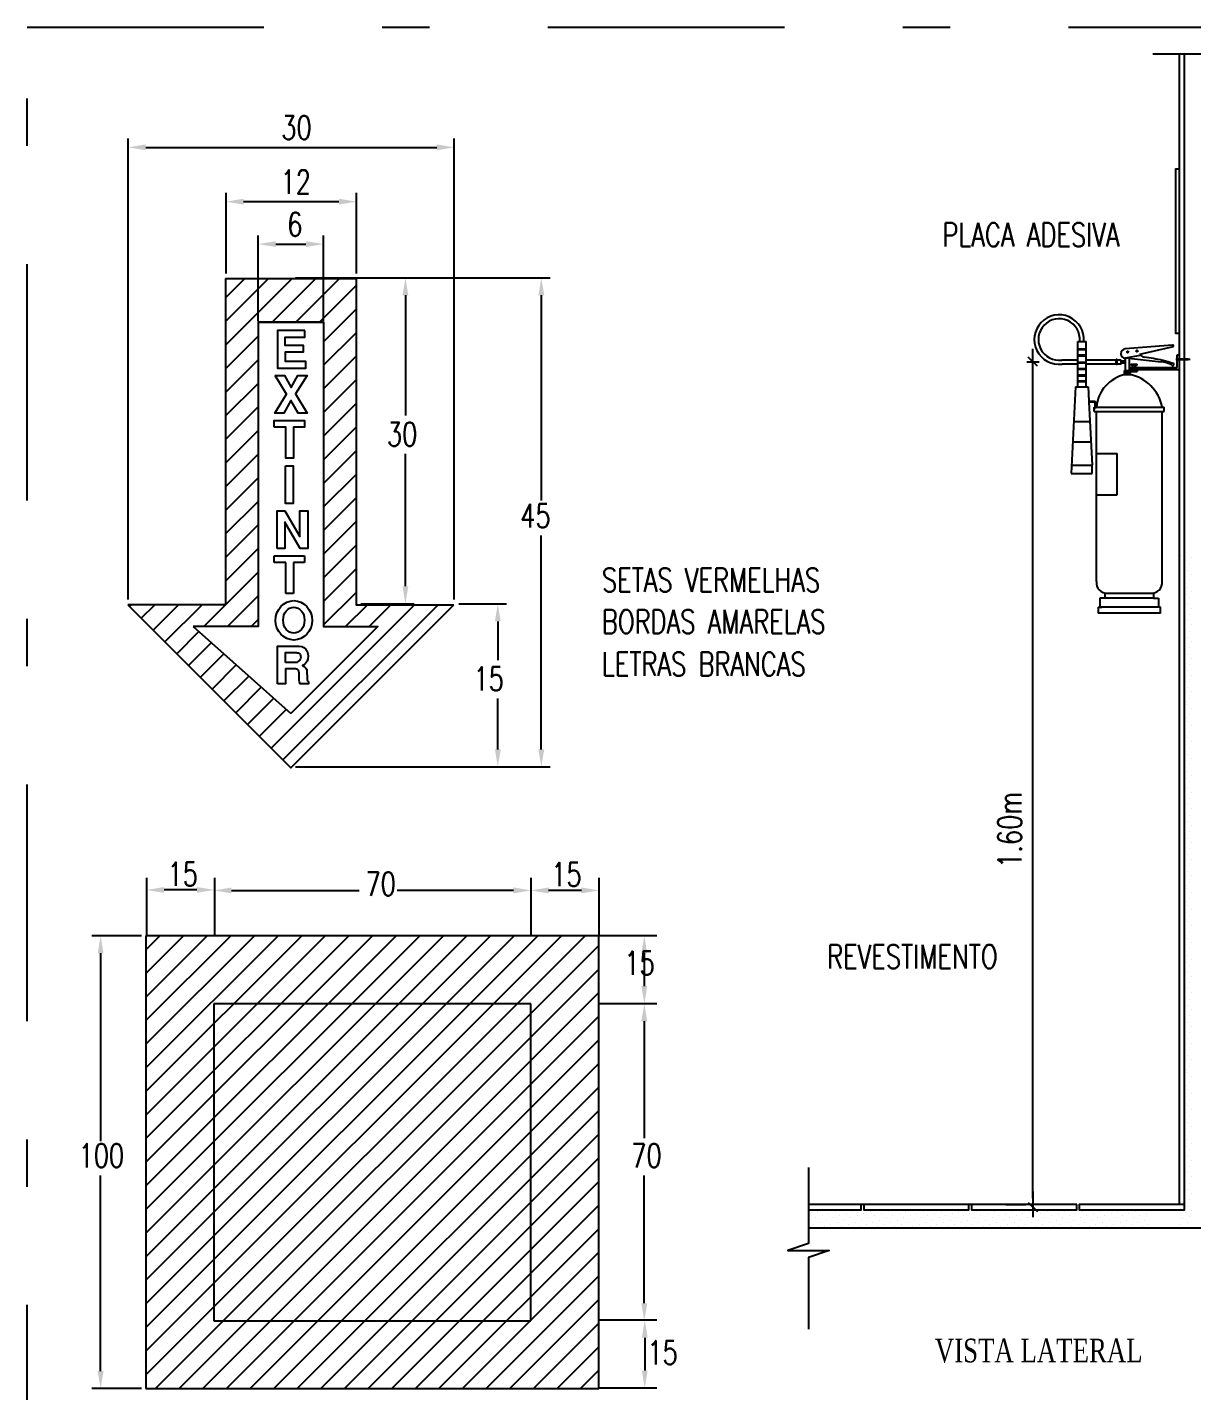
# Model space of a CAD drawing. Header units: millimetres. Extents: x 1822 to 2319, y 1244 to 1347.
# Drawn here: x 2312.157 to 2314.618, y 1335.177 to 1338.059 of the extents above; entities that cross this region are included whole.
import ezdxf
from ezdxf.enums import TextEntityAlignment as Align

# ---------------------------------------------------------------- set-up
doc = ezdxf.new("R2010")
doc.units = ezdxf.units.MM
doc.linetypes.add('DASHDOT', pattern=[1, 0.5, -0.25, 0, -0.25])
for name, color, linetype in [('I-CONEXAO', 1, 'Continuous'), ('I-INCENDIO', 2, 'Continuous'), ('I-NORMO_INST', 4, 'Continuous')]:
    doc.layers.add(name, color=color, linetype=linetype)
doc.styles.add('100', font='ROMANS.SHX', dxfattribs={"width": 0.7, "height": 0.2})
doc.styles.add('60', font='ROMANS.SHX', dxfattribs={"height": 0.09})
doc.styles.add('ROMANS', font='romans.shx', dxfattribs={"width": 0.75, "height": 0.025})
doc.styles.get("Standard").update_dxf_attribs({"font": 'arial.ttf'})
doc.styles.add('STYLE2', font='times.ttf')
doc.linetypes.add('GAS_LINE', pattern='A,12.7,-5.08,["GAS",Standard,S=2.54,R=0,X=-2.54,Y=-1.27],-6.35', length=24.13)

# ---------------------------------------------------------------- blocks, each defined once
blk = doc.blocks.new('*X10')
at = {"color": 0}
for p, q in [((60.8753, 66.8097), (60.8753, 66.8097)), ((60.8554, 66.8057), (60.8554, 66.8057)), ((60.8594, 66.7937), (60.8594, 66.7937)), ((60.8673, 66.8017), (60.8673, 66.8017)), ((60.8554, 66.7739), (60.8554, 66.7739)), ((60.8594, 66.7619), (60.8594, 66.7619)), ((60.8633, 66.7818), (60.8633, 66.7818)), ((60.8673, 66.7699), (60.8673, 66.7699)), ((60.8554, 66.742), (60.8554, 66.742)), ((60.8633, 66.75), (60.8633, 66.75)), ((60.8673, 66.7381), (60.8673, 66.7381)), ((60.8554, 66.7102), (60.8554, 66.7102)), ((60.8594, 66.7301), (60.8594, 66.7301)), ((60.8633, 66.7182), (60.8633, 66.7182)), ((60.8673, 66.7062), (60.8673, 66.7062)), ((60.8594, 66.6983), (60.8594, 66.6983)), ((60.8633, 66.6864), (60.8633, 66.6864)), ((60.8554, 66.6784), (60.8554, 66.6784)), ((60.8594, 66.6665), (60.8594, 66.6665)), ((60.8633, 66.6545), (60.8633, 66.6545)), ((60.8673, 66.6744), (60.8673, 66.6744)), ((60.8554, 66.6466), (60.8554, 66.6466)), ((60.8594, 66.6346), (60.8594, 66.6346)), ((60.8673, 66.6426), (60.8673, 66.6426)), ((60.8554, 66.6148), (60.8554, 66.6148)), ((60.8594, 66.6028), (60.8594, 66.6028)), ((60.8633, 66.6227), (60.8633, 66.6227)), ((60.8673, 66.6108), (60.8673, 66.6108)), ((60.8554, 66.5829), (60.8554, 66.5829)), ((60.8633, 66.5909), (60.8633, 66.5909)), ((60.8673, 66.579), (60.8673, 66.579)), ((60.8554, 66.5511), (60.8554, 66.5511)), ((60.8594, 66.571), (60.8594, 66.571)), ((60.8633, 66.5591), (60.8633, 66.5591)), ((60.8594, 66.5392), (60.8594, 66.5392)), ((60.8633, 66.5273), (60.8633, 66.5273)), ((60.8673, 66.5471), (60.8673, 66.5471)), ((60.8554, 66.5193), (60.8554, 66.5193)), ((60.8594, 66.5074), (60.8594, 66.5074)), ((60.8673, 66.5153), (60.8673, 66.5153)), ((60.8554, 66.4875), (60.8554, 66.4875)), ((60.8594, 66.4756), (60.8594, 66.4756)), ((60.8633, 66.4954), (60.8633, 66.4954)), ((60.8673, 66.4835), (60.8673, 66.4835)), ((60.8554, 66.4557), (60.8554, 66.4557)), ((60.8633, 66.4636), (60.8633, 66.4636)), ((60.8673, 66.4517), (60.8673, 66.4517)), ((60.8554, 66.4238), (60.8554, 66.4238)), ((60.8594, 66.4437), (60.8594, 66.4437)), ((60.8633, 66.4318), (60.8633, 66.4318)), ((60.8594, 66.4119), (60.8594, 66.4119)), ((60.8633, 66.4), (60.8633, 66.4)), ((60.8673, 66.4199), (60.8673, 66.4199)), ((60.8554, 66.392), (60.8554, 66.392)), ((60.8594, 66.3801), (60.8594, 66.3801)), ((60.8633, 66.3682), (60.8633, 66.3682)), ((60.8673, 66.388), (60.8673, 66.388)), ((60.8554, 66.3602), (60.8554, 66.3602)), ((60.8594, 66.3483), (60.8594, 66.3483)), ((60.8673, 66.3562), (60.8673, 66.3562)), ((60.8554, 66.3284), (60.8554, 66.3284)), ((60.8594, 66.3165), (60.8594, 66.3165)), ((60.8633, 66.3363), (60.8633, 66.3363)), ((60.8673, 66.3244), (60.8673, 66.3244)), ((60.8554, 66.2966), (60.8554, 66.2966)), ((60.8633, 66.3045), (60.8633, 66.3045)), ((60.8673, 66.2926), (60.8673, 66.2926)), ((60.8554, 66.2647), (60.8554, 66.2647)), ((60.8594, 66.2846), (60.8594, 66.2846)), ((60.8633, 66.2727), (60.8633, 66.2727)), ((60.8594, 66.2528), (60.8594, 66.2528)), ((60.8633, 66.2409), (60.8633, 66.2409)), ((60.8673, 66.2608), (60.8673, 66.2608)), ((60.8554, 66.2329), (60.8554, 66.2329)), ((60.8594, 66.221), (60.8594, 66.221)), ((60.8673, 66.2289), (60.8673, 66.2289)), ((60.8554, 66.2011), (60.8554, 66.2011)), ((60.8594, 66.1892), (60.8594, 66.1892)), ((60.8633, 66.2091), (60.8633, 66.2091)), ((60.8673, 66.1971), (60.8673, 66.1971)), ((60.8554, 66.1693), (60.8554, 66.1693)), ((60.8633, 66.1772), (60.8633, 66.1772)), ((60.8673, 66.1653), (60.8673, 66.1653)), ((60.8554, 66.1375), (60.8554, 66.1375)), ((60.8594, 66.1574), (60.8594, 66.1574)), ((60.8633, 66.1454), (60.8633, 66.1454)), ((60.8594, 66.1255), (60.8594, 66.1255)), ((60.8633, 66.1136), (60.8633, 66.1136)), ((60.8673, 66.1335), (60.8673, 66.1335)), ((60.8554, 66.1056), (60.8554, 66.1056)), ((60.8594, 66.0937), (60.8594, 66.0937)), ((60.8673, 66.1017), (60.8673, 66.1017)), ((60.8554, 66.0738), (60.8554, 66.0738)), ((60.8594, 66.0619), (60.8594, 66.0619)), ((60.8633, 66.0818), (60.8633, 66.0818)), ((60.8673, 66.0698), (60.8673, 66.0698)), ((60.8554, 66.042), (60.8554, 66.042)), ((60.8633, 66.05), (60.8633, 66.05)), ((60.8673, 66.038), (60.8673, 66.038)), ((60.8554, 66.0102), (60.8554, 66.0102)), ((60.8594, 66.0301), (60.8594, 66.0301)), ((60.8633, 66.0181), (60.8633, 66.0181)), ((60.8673, 66.0062), (60.8673, 66.0062)), ((60.8594, 65.9983), (60.8594, 65.9983)), ((60.8633, 65.9863), (60.8633, 65.9863)), ((60.8554, 65.9784), (60.8554, 65.9784)), ((60.8594, 65.9664), (60.8594, 65.9664)), ((60.8633, 65.9545), (60.8633, 65.9545)), ((60.8673, 65.9744), (60.8673, 65.9744)), ((60.8554, 65.9465), (60.8554, 65.9465)), ((60.8594, 65.9346), (60.8594, 65.9346)), ((60.8673, 65.9426), (60.8673, 65.9426)), ((60.8554, 65.9147), (60.8554, 65.9147)), ((60.8594, 65.9028), (60.8594, 65.9028)), ((60.8633, 65.9227), (60.8633, 65.9227)), ((60.8673, 65.9107), (60.8673, 65.9107)), ((60.8554, 65.8829), (60.8554, 65.8829)), ((60.8633, 65.8909), (60.8633, 65.8909)), ((60.8673, 65.8789), (60.8673, 65.8789)), ((60.8554, 65.8511), (60.8554, 65.8511)), ((60.8594, 65.871), (60.8594, 65.871)), ((60.8633, 65.859), (60.8633, 65.859)), ((60.8594, 65.8392), (60.8594, 65.8392)), ((60.8633, 65.8272), (60.8633, 65.8272)), ((60.8673, 65.8471), (60.8673, 65.8471)), ((60.8554, 65.8193), (60.8554, 65.8193)), ((60.8594, 65.8073), (60.8594, 65.8073)), ((60.8673, 65.8153), (60.8673, 65.8153)), ((60.8554, 65.7874), (60.8554, 65.7874)), ((60.8594, 65.7755), (60.8594, 65.7755)), ((60.8633, 65.7954), (60.8633, 65.7954)), ((60.8673, 65.7835), (60.8673, 65.7835)), ((60.8554, 65.7556), (60.8554, 65.7556)), ((60.8633, 65.7636), (60.8633, 65.7636)), ((60.8673, 65.7516), (60.8673, 65.7516)), ((60.8554, 65.7238), (60.8554, 65.7238)), ((60.8594, 65.7437), (60.8594, 65.7437)), ((60.8633, 65.7318), (60.8633, 65.7318)), ((60.8673, 65.7198), (60.8673, 65.7198)), ((60.8594, 65.7119), (60.8594, 65.7119)), ((60.8633, 65.6999), (60.8633, 65.6999)), ((60.8554, 65.692), (60.8554, 65.692)), ((60.8594, 65.6801), (60.8594, 65.6801)), ((60.8633, 65.6681), (60.8633, 65.6681)), ((60.8673, 65.688), (60.8673, 65.688)), ((60.8554, 65.6602), (60.8554, 65.6602)), ((60.8594, 65.6482), (60.8594, 65.6482)), ((60.8673, 65.6562), (60.8673, 65.6562)), ((60.8554, 65.6283), (60.8554, 65.6283)), ((60.8594, 65.6164), (60.8594, 65.6164)), ((60.8633, 65.6363), (60.8633, 65.6363)), ((60.8673, 65.6244), (60.8673, 65.6244)), ((60.8554, 65.5965), (60.8554, 65.5965)), ((60.8633, 65.6045), (60.8633, 65.6045)), ((60.8673, 65.5926), (60.8673, 65.5926)), ((60.8554, 65.5647), (60.8554, 65.5647)), ((60.8594, 65.5846), (60.8594, 65.5846)), ((60.8633, 65.5727), (60.8633, 65.5727)), ((60.8713, 65.5806), (60.8713, 65.5806)), ((60.8753, 65.5687), (60.8753, 65.5687)), ((60.8594, 65.5528), (60.8594, 65.5528)), ((60.8633, 65.5408), (60.8633, 65.5408)), ((60.8673, 65.5607), (60.8673, 65.5607)), ((60.8713, 65.5488), (60.8713, 65.5488)), ((60.8554, 65.5329), (60.8554, 65.5329)), ((60.8753, 65.5369), (60.8753, 65.5369))]:
    blk.add_line(p, q, dxfattribs=at)
blk = doc.blocks.new('*X9')
at = {"color": 0}
for p, q in [((60.9405, 65.5587), (60.9405, 65.5587)), ((60.9446, 65.5461), (60.9446, 65.5461)), ((60.953, 65.5545), (60.953, 65.5545)), ((60.9572, 65.5419), (60.9572, 65.5419)), ((60.9614, 65.5629), (60.9614, 65.5629)), ((60.9656, 65.5503), (60.9656, 65.5503)), ((60.974, 65.5587), (60.974, 65.5587)), ((60.9782, 65.5461), (60.9782, 65.5461)), ((60.9866, 65.5545), (60.9866, 65.5545)), ((60.9908, 65.5419), (60.9908, 65.5419)), ((60.995, 65.5629), (60.995, 65.5629)), ((60.9992, 65.5503), (60.9992, 65.5503)), ((61.0076, 65.5587), (61.0076, 65.5587)), ((61.0118, 65.5461), (61.0118, 65.5461)), ((61.0202, 65.5545), (61.0202, 65.5545)), ((61.0244, 65.5419), (61.0244, 65.5419)), ((61.0286, 65.5629), (61.0286, 65.5629)), ((61.0328, 65.5503), (61.0328, 65.5503)), ((61.0412, 65.5587), (61.0412, 65.5587)), ((61.0454, 65.5461), (61.0454, 65.5461)), ((61.0538, 65.5545), (61.0538, 65.5545)), ((61.058, 65.5419), (61.058, 65.5419)), ((61.0622, 65.5629), (61.0622, 65.5629)), ((61.0664, 65.5503), (61.0664, 65.5503)), ((61.0748, 65.5587), (61.0748, 65.5587)), ((61.079, 65.5461), (61.079, 65.5461)), ((61.0874, 65.5545), (61.0874, 65.5545)), ((61.0916, 65.5419), (61.0916, 65.5419)), ((61.0958, 65.5629), (61.0958, 65.5629)), ((61.1, 65.5503), (61.1, 65.5503)), ((61.1084, 65.5587), (61.1084, 65.5587)), ((61.1126, 65.5461), (61.1126, 65.5461)), ((61.121, 65.5545), (61.121, 65.5545)), ((61.1252, 65.5419), (61.1252, 65.5419)), ((61.1294, 65.5629), (61.1294, 65.5629)), ((61.1336, 65.5503), (61.1336, 65.5503)), ((61.142, 65.5587), (61.142, 65.5587)), ((61.1462, 65.5461), (61.1462, 65.5461)), ((61.1546, 65.5545), (61.1546, 65.5545)), ((61.1588, 65.5419), (61.1588, 65.5419)), ((61.163, 65.5629), (61.163, 65.5629)), ((61.1672, 65.5503), (61.1672, 65.5503)), ((61.1756, 65.5587), (61.1756, 65.5587)), ((61.1798, 65.5461), (61.1798, 65.5461)), ((61.1882, 65.5545), (61.1882, 65.5545)), ((61.1924, 65.5419), (61.1924, 65.5419)), ((61.1966, 65.5629), (61.1966, 65.5629)), ((61.2008, 65.5503), (61.2008, 65.5503)), ((61.2092, 65.5587), (61.2092, 65.5587)), ((61.2134, 65.5461), (61.2134, 65.5461)), ((61.2217, 65.5545), (61.2217, 65.5545)), ((61.2259, 65.5419), (61.2259, 65.5419)), ((61.2301, 65.5629), (61.2301, 65.5629)), ((61.2343, 65.5503), (61.2343, 65.5503)), ((61.2427, 65.5587), (61.2427, 65.5587)), ((61.2469, 65.5461), (61.2469, 65.5461)), ((61.2553, 65.5545), (61.2553, 65.5545)), ((61.2595, 65.5419), (61.2595, 65.5419)), ((61.2637, 65.5629), (61.2637, 65.5629)), ((61.2679, 65.5503), (61.2679, 65.5503)), ((61.2763, 65.5587), (61.2763, 65.5587)), ((61.2805, 65.5461), (61.2805, 65.5461)), ((61.2889, 65.5545), (61.2889, 65.5545)), ((61.2931, 65.5419), (61.2931, 65.5419)), ((61.2973, 65.5629), (61.2973, 65.5629)), ((61.3015, 65.5503), (61.3015, 65.5503)), ((61.3099, 65.5587), (61.3099, 65.5587)), ((61.3141, 65.5461), (61.3141, 65.5461)), ((61.3225, 65.5545), (61.3225, 65.5545)), ((61.3267, 65.5419), (61.3267, 65.5419)), ((61.3309, 65.5629), (61.3309, 65.5629)), ((61.3351, 65.5503), (61.3351, 65.5503)), ((61.3435, 65.5587), (61.3435, 65.5587)), ((61.3477, 65.5461), (61.3477, 65.5461)), ((61.3561, 65.5545), (61.3561, 65.5545)), ((61.3603, 65.5419), (61.3603, 65.5419)), ((61.3645, 65.5629), (61.3645, 65.5629)), ((61.3687, 65.5503), (61.3687, 65.5503)), ((61.3771, 65.5587), (61.3771, 65.5587)), ((61.3813, 65.5461), (61.3813, 65.5461)), ((61.3897, 65.5545), (61.3897, 65.5545)), ((61.3939, 65.5419), (61.3939, 65.5419)), ((61.3981, 65.5629), (61.3981, 65.5629)), ((61.4023, 65.5503), (61.4023, 65.5503)), ((61.4107, 65.5587), (61.4107, 65.5587)), ((61.4149, 65.5461), (61.4149, 65.5461)), ((61.4233, 65.5545), (61.4233, 65.5545)), ((61.4275, 65.5419), (61.4275, 65.5419)), ((61.4317, 65.5629), (61.4317, 65.5629)), ((61.4359, 65.5503), (61.4359, 65.5503)), ((61.4443, 65.5587), (61.4443, 65.5587)), ((61.4485, 65.5461), (61.4485, 65.5461)), ((61.4569, 65.5545), (61.4569, 65.5545)), ((61.4611, 65.5419), (61.4611, 65.5419)), ((61.4653, 65.5629), (61.4653, 65.5629)), ((61.4695, 65.5503), (61.4695, 65.5503)), ((61.4779, 65.5587), (61.4779, 65.5587)), ((61.4821, 65.5461), (61.4821, 65.5461)), ((61.4904, 65.5545), (61.4904, 65.5545)), ((61.4946, 65.5419), (61.4946, 65.5419)), ((61.4988, 65.5629), (61.4988, 65.5629)), ((61.503, 65.5503), (61.503, 65.5503)), ((61.5114, 65.5587), (61.5114, 65.5587)), ((61.5156, 65.5461), (61.5156, 65.5461)), ((61.524, 65.5545), (61.524, 65.5545)), ((61.5282, 65.5419), (61.5282, 65.5419)), ((61.5324, 65.5629), (61.5324, 65.5629)), ((61.5366, 65.5503), (61.5366, 65.5503)), ((61.545, 65.5587), (61.545, 65.5587)), ((61.5492, 65.5461), (61.5492, 65.5461)), ((61.5576, 65.5545), (61.5576, 65.5545)), ((61.5618, 65.5419), (61.5618, 65.5419)), ((61.566, 65.5629), (61.566, 65.5629)), ((61.5702, 65.5503), (61.5702, 65.5503)), ((61.5786, 65.5587), (61.5786, 65.5587)), ((61.5828, 65.5461), (61.5828, 65.5461)), ((60.9363, 65.5378), (60.9363, 65.5378)), ((60.9488, 65.5336), (60.9488, 65.5336)), ((60.9698, 65.5378), (60.9698, 65.5378)), ((60.9824, 65.5336), (60.9824, 65.5336)), ((61.0034, 65.5378), (61.0034, 65.5378)), ((61.016, 65.5336), (61.016, 65.5336)), ((61.037, 65.5378), (61.037, 65.5378)), ((61.0496, 65.5336), (61.0496, 65.5336)), ((61.0706, 65.5378), (61.0706, 65.5378)), ((61.0832, 65.5336), (61.0832, 65.5336)), ((61.1042, 65.5378), (61.1042, 65.5378)), ((61.1168, 65.5336), (61.1168, 65.5336)), ((61.1378, 65.5378), (61.1378, 65.5378)), ((61.1504, 65.5336), (61.1504, 65.5336)), ((61.1714, 65.5378), (61.1714, 65.5378)), ((61.184, 65.5336), (61.184, 65.5336)), ((61.205, 65.5378), (61.205, 65.5378)), ((61.2175, 65.5336), (61.2175, 65.5336)), ((61.2385, 65.5378), (61.2385, 65.5378)), ((61.2511, 65.5336), (61.2511, 65.5336)), ((61.2721, 65.5378), (61.2721, 65.5378)), ((61.2847, 65.5336), (61.2847, 65.5336)), ((61.3057, 65.5378), (61.3057, 65.5378)), ((61.3183, 65.5336), (61.3183, 65.5336)), ((61.3393, 65.5378), (61.3393, 65.5378)), ((61.3519, 65.5336), (61.3519, 65.5336)), ((61.3729, 65.5378), (61.3729, 65.5378)), ((61.3855, 65.5336), (61.3855, 65.5336)), ((61.4065, 65.5378), (61.4065, 65.5378)), ((61.4191, 65.5336), (61.4191, 65.5336)), ((61.4401, 65.5378), (61.4401, 65.5378)), ((61.4527, 65.5336), (61.4527, 65.5336)), ((61.4737, 65.5378), (61.4737, 65.5378)), ((61.4862, 65.5336), (61.4862, 65.5336)), ((61.5072, 65.5378), (61.5072, 65.5378)), ((61.5198, 65.5336), (61.5198, 65.5336)), ((61.5408, 65.5378), (61.5408, 65.5378)), ((61.5534, 65.5336), (61.5534, 65.5336)), ((61.5744, 65.5378), (61.5744, 65.5378))]:
    blk.add_line(p, q, dxfattribs=at)
blk = doc.blocks.new('EXTINTOR')
at = {"color": 1}
for p, q in [((76.134, -25.089), (76.291, -25.089)), ((76.134, -25.955), (76.134, -25.089)), ((76.291, -25.955), (76.291, -25.089)), ((77.934, -25.161), (77.038, -25.232)), ((77.039, -25.404), (77.721, -25.475)), ((77.039, -25.64), (77.039, -25.404)), ((77.118, -25.64), (77.118, -25.412)), ((77.313, -25.334), (77.953, -25.185)), ((78.024, -25.346), (78.063, -25.346)), ((78.024, -25.583), (78.024, -25.346)), ((76.134, -25.443), (75.832, -25.443)), ((76.134, -25.522), (75.837, -25.522)), ((76.866, -25.443), (76.291, -25.443)), ((76.866, -25.522), (76.291, -25.522)), ((77.12, -25.583), (78.024, -25.583)), ((77.12, -25.622), (78.063, -25.622)), ((76.094, -25.955), (76.007, -27.602)), ((76.094, -25.955), (76.331, -25.955)), ((76.331, -25.955), (76.345, -26.228)), ((76.346, -26.236), (76.409, -27.444)), ((76.409, -27.602), (76.409, -27.444)), ((76.007, -27.602), (76.409, -27.602))]:
    blk.add_line(p, q, dxfattribs=at)
at = {"color": 8}
for p, q in [((76.134, -25.229), (76.291, -25.229)), ((76.134, -25.236), (76.291, -25.236)), ((76.134, -25.244), (76.291, -25.244)), ((76.134, -25.347), (76.291, -25.347)), ((76.134, -25.355), (76.291, -25.355)), ((76.134, -25.363), (76.291, -25.363)), ((77.039, -25.404), (77.33, -25.352)), ((78.016, -25.445), (78.016, -25.412)), ((78.016, -25.412), (78.024, -25.412)), ((76.134, -25.481), (76.291, -25.481)), ((76.134, -25.489), (76.291, -25.489)), ((76.134, -25.497), (76.291, -25.497)), ((76.134, -25.604), (76.291, -25.604)), ((76.134, -25.612), (76.291, -25.612)), ((76.134, -25.62), (76.291, -25.62)), ((76.866, -25.53), (76.866, -25.436)), ((76.882, -25.436), (76.866, -25.436)), ((76.882, -25.456), (76.866, -25.456)), ((76.882, -25.477), (76.866, -25.477)), ((76.882, -25.501), (76.866, -25.501)), ((76.882, -25.517), (76.866, -25.517)), ((76.882, -25.53), (76.866, -25.53)), ((76.882, -25.53), (76.882, -25.436)), ((76.961, -25.443), (76.882, -25.443)), ((76.961, -25.522), (76.882, -25.522)), ((76.961, -25.522), (76.961, -25.443)), ((77.039, -25.463), (76.961, -25.463)), ((77.039, -25.502), (76.961, -25.502)), ((77.024, -25.719), (77.024, -25.64)), ((77.024, -25.64), (77.134, -25.64)), ((77.134, -25.719), (77.134, -25.64)), ((77.143, -25.524), (77.261, -25.524)), ((77.143, -25.543), (77.143, -25.524)), ((77.143, -25.543), (77.261, -25.543)), ((77.143, -25.622), (77.143, -25.661)), ((77.143, -25.661), (77.261, -25.661)), ((77.181, -25.583), (77.181, -25.543)), ((77.181, -25.622), (77.181, -25.661)), ((77.223, -25.583), (77.223, -25.543)), ((77.223, -25.622), (77.223, -25.661)), ((77.261, -25.543), (77.261, -25.524)), ((77.261, -25.622), (77.261, -25.661)), ((78.016, -25.445), (78.024, -25.445)), ((78.024, -25.42), (78.233, -25.42)), ((78.024, -25.436), (78.233, -25.436)), ((78.137, -25.42), (78.152, -25.436)), ((78.142, -25.42), (78.158, -25.436)), ((78.148, -25.42), (78.164, -25.436)), ((78.153, -25.42), (78.169, -25.436)), ((78.159, -25.42), (78.175, -25.436)), ((78.165, -25.42), (78.18, -25.436)), ((78.17, -25.42), (78.186, -25.436)), ((78.176, -25.42), (78.191, -25.436)), ((78.181, -25.42), (78.197, -25.436)), ((78.187, -25.42), (78.203, -25.436)), ((78.192, -25.42), (78.208, -25.436)), ((78.198, -25.42), (78.214, -25.436)), ((78.204, -25.42), (78.219, -25.436)), ((78.209, -25.42), (78.225, -25.436)), ((78.215, -25.42), (78.23, -25.436)), ((78.22, -25.42), (78.235, -25.435)), ((78.226, -25.42), (78.24, -25.434)), ((78.231, -25.42), (78.245, -25.433)), ((78.233, -25.42), (78.269, -25.428)), ((78.233, -25.436), (78.269, -25.428)), ((78.238, -25.421), (78.249, -25.432)), ((78.245, -25.423), (78.254, -25.431)), ((78.252, -25.425), (78.258, -25.43)), ((78.26, -25.426), (78.263, -25.429)), ((78.267, -25.428), (78.267, -25.428)), ((76.134, -25.728), (76.291, -25.728)), ((76.134, -25.736), (76.291, -25.736)), ((76.134, -25.744), (76.291, -25.744)), ((76.134, -25.836), (76.291, -25.836)), ((76.134, -25.844), (76.291, -25.844)), ((76.134, -25.852), (76.291, -25.852)), ((77.024, -25.679), (77.134, -25.679)), ((77.024, -25.719), (77.134, -25.719)), ((76.345, -26.228), (76.465, -26.228)), ((76.345, -26.228), (76.346, -26.236)), ((76.346, -26.236), (76.457, -26.236)), ((76.449, -26.342), (76.457, -26.342)), ((76.449, -26.42), (76.449, -26.342)), ((76.449, -26.42), (77.778, -26.42)), ((76.457, -26.236), (76.457, -26.363)), ((76.457, -26.363), (76.465, -26.363)), ((76.465, -26.228), (76.465, -26.363)), ((76.465, -26.342), (77.778, -26.342)), ((77.778, -26.42), (77.778, -26.342)), ((76.06, -26.611), (76.365, -26.611)), ((76.039, -27), (76.386, -27)), ((76.488, -27.222), (76.882, -27.222)), ((76.882, -28.009), (76.882, -27.222)), ((76.016, -27.444), (76.409, -27.444)), ((76.488, -28.009), (76.882, -28.009))]:
    blk.add_line(p, q, dxfattribs=at)
for centre in [(77.083, -25.291), (77.26, -25.27)]:
    blk.add_circle(centre, 0.0158, dxfattribs=at)
at = {"color": 1}
for centre, radius, start, end in [((75.779, -25.053), 0.472, 355.6674, 276.9532), ((75.779, -25.053), 0.394, 354.7987, 277.6178), ((77.045, -25.322), 0.0908, 94.4001, 266.9484), ((77.428, -25.246), 0.144, 217.3019, 258.3161), ((76.831, -29.57), 4.221, 77.3633, 82.2786), ((77.643, -26.084), 0.614, 63.0245, 82.7001), ((76.991, -28.42), 3.065, 71.7393, 75.5641), ((77.94, -25.527), 0.0211, 207.4016, 58.3259), ((77.185, -26.403), 0.7, 102.0233, 174.9502), ((76.977, -26.479), 0.773, 10.2418, 79.5014)]:
    blk.add_arc(centre, radius, start, end, dxfattribs=at)
at = {"layer": 'I-CONEXAO'}
for p, q in [((76.488, -29.658), (76.488, -26.42)), ((77.738, -29.658), (77.738, -26.42)), ((76.708, -29.878), (77.518, -29.878))]:
    blk.add_line(p, q, dxfattribs=at)
for centre, start, end in [((76.685, -29.681), 173.3602, 276.6398), ((77.541, -29.681), 263.3602, 6.6398)]:
    blk.add_arc(centre, 0.198, start, end, dxfattribs=at)

msp = doc.modelspace()

# ---------------------------------------------------------------- hatches: boundary and pattern name
at = {"linetype": 'GAS_LINE'}
h = msp.add_hatch(dxfattribs=at)
h.set_pattern_fill('ANSI31', color=8, scale=0.011111, style=0)
h.set_pattern_definition([(45, (2305.093186, 1340.879627), (-0.02494516, 0.02494516), [])])
h.paths.add_polyline_path([(2312.7831, 1336.7923), (2312.8979, 1336.7923), (2312.7141, 1336.6085), (2312.5074, 1336.7923), (2312.6452, 1336.7923), (2312.6452, 1337.4355), (2312.6452, 1337.5274), (2312.5763, 1337.5274), (2312.5763, 1336.8382), (2312.3695, 1336.8382), (2312.7141, 1336.4937), (2313.0587, 1336.8382), (2312.852, 1336.8382), (2312.852, 1337.5274), (2312.7831, 1337.5274), (2312.7831, 1337.4365)])
h.paths.add_polyline_path([(2312.7831, 1337.4355), (2312.7831, 1337.5274), (2312.6452, 1337.5274), (2312.6452, 1337.4355)], flags=17)
h = msp.add_hatch(dxfattribs=at)
h.set_pattern_fill('ANSI31', color=8, scale=0.011111, style=0)
h.set_pattern_definition([(45, (2306.220532, 1340.049228), (-0.02494516, 0.02494516), [])])
h.paths.add_polyline_path([(2313.3651, 1335.1814), (2313.3651, 1336.1386), (2312.4079, 1336.1386), (2312.4079, 1335.1814)])

# ---------------------------------------------------------------- linework, layer by layer
at = {"color": 8}
for p, q in [((2314.5911, 1338.0026), (2314.5911, 1335.5707)), ((2314.6022, 1335.5707), (2314.6022, 1338.0026)), ((2312.3704, 1336.8494), (2312.3704, 1337.8235)), ((2313.0595, 1336.8494), (2313.0595, 1337.8235)), ((2312.4074, 1337.8049), (2313.0225, 1337.8049)), ((2312.5771, 1337.5385), (2312.5771, 1337.7086)), ((2312.8528, 1337.5385), (2312.8528, 1337.7086)), ((2312.6141, 1337.6901), (2312.8157, 1337.6901)), ((2312.6452, 1337.4365), (2312.6452, 1337.6189)), ((2312.6823, 1337.6004), (2312.746, 1337.6004)), ((2312.7831, 1337.4365), (2312.7831, 1337.6189)), ((2312.7242, 1337.5293), (2313.2618, 1337.5293)), ((2312.862, 1337.5293), (2312.9747, 1337.5293)), ((2312.9562, 1337.4922), (2312.9562, 1337.2384)), ((2313.2433, 1337.4922), (2313.2433, 1337.0588)), ((2312.7831, 1337.4355), (2312.6452, 1337.4355)), ((2314.2915, 1337.3423), (2314.2723, 1337.3615)), ((2314.2819, 1337.3248), (2314.2819, 1337.3791)), ((2314.2688, 1337.3519), (2314.295, 1337.3519)), ((2312.9562, 1336.8771), (2312.9562, 1337.1569)), ((2313.2433, 1336.5325), (2313.2433, 1336.9846)), ((2312.862, 1336.8401), (2312.9747, 1336.8401)), ((2313.0688, 1336.8401), (2313.1699, 1336.8401)), ((2313.1514, 1336.8031), (2313.1514, 1336.721)), ((2313.1514, 1336.5325), (2313.1514, 1336.64)), ((2312.7242, 1336.4955), (2313.2618, 1336.4955)), ((2313.0688, 1336.4955), (2313.1699, 1336.4955)), ((2312.4091, 1336.261), (2312.4091, 1336.1386)), ((2312.5526, 1336.261), (2312.5526, 1336.1386)), ((2313.2215, 1336.261), (2313.2215, 1336.1386)), ((2313.3651, 1336.261), (2313.3651, 1336.1386)), ((2312.5156, 1336.2354), (2312.4461, 1336.2354)), ((2312.5885, 1336.2344), (2312.8587, 1336.2344)), ((2313.1845, 1336.2344), (2312.9386, 1336.2344)), ((2313.3281, 1336.2344), (2313.2586, 1336.2344)), ((2312.3986, 1336.1386), (2312.2937, 1336.1386)), ((2313.4875, 1336.1386), (2313.3651, 1336.1386)), ((2312.3122, 1336.1016), (2312.3122, 1335.7044)), ((2313.4609, 1336.1016), (2313.4609, 1336.0321)), ((2313.4875, 1335.995), (2313.3651, 1335.995)), ((2313.4609, 1335.958), (2313.4609, 1335.7107)), ((2312.3122, 1335.2184), (2312.3122, 1335.6322)), ((2313.4609, 1335.362), (2313.4609, 1335.6322)), ((2314.2723, 1335.5748), (2314.2915, 1335.5556)), ((2314.2819, 1335.5979), (2314.2819, 1335.5436)), ((2313.8769, 1335.5707), (2313.8567, 1335.5707)), ((2313.9245, 1335.5707), (2313.9189, 1335.5707)), ((2314.1522, 1335.5707), (2314.1467, 1335.5707)), ((2314.1689, 1335.5707), (2314.1578, 1335.5707)), ((2314.2247, 1335.5707), (2314.2673, 1335.5707)), ((2314.8367, 1335.5207), (2313.8078, 1335.5207)), ((2313.4875, 1335.3261), (2313.3651, 1335.3261)), ((2313.4618, 1335.2891), (2313.4618, 1335.2196)), ((2312.3986, 1335.1814), (2312.2937, 1335.1814)), ((2313.4875, 1335.1826), (2313.3651, 1335.1826))]:
    msp.add_line(p, q, dxfattribs=at)
at = {"color": 8, "linetype": 'ByBlock'}
msp.add_line((2314.2819, 1335.5841), (2314.2819, 1337.3386), dxfattribs=at)
at = {"color": 1, "linetype": 'GAS_LINE'}
for p, q in [((2312.6792, 1336.9276), (2312.6792, 1336.9413)), ((2312.6792, 1336.9413), (2312.7429, 1336.9413)), ((2312.7429, 1336.9413), (2312.7429, 1336.9276)), ((2312.7032, 1336.9276), (2312.6792, 1336.9276)), ((2312.7032, 1336.8619), (2312.7032, 1336.9276)), ((2312.7429, 1336.9276), (2312.7197, 1336.9276)), ((2312.7197, 1336.9276), (2312.7197, 1336.8619)), ((2312.7197, 1336.8619), (2312.7032, 1336.8619)), ((2312.4079, 1336.1386), (2312.4079, 1335.1814)), ((2313.3651, 1335.1814), (2313.3651, 1336.1386)), ((2312.4079, 1335.1814), (2313.3651, 1335.1814))]:
    msp.add_line(p, q, dxfattribs=at)
at = {"color": 1}
for p, q in [((2313.3651, 1336.1386), (2312.4079, 1336.1386)), ((2313.2215, 1335.995), (2312.5515, 1335.995)), ((2312.5515, 1335.995), (2312.5515, 1335.325)), ((2313.2215, 1335.325), (2313.2215, 1335.995)), ((2312.5515, 1335.325), (2313.2215, 1335.325))]:
    msp.add_line(p, q, dxfattribs=at)
at = {"color": 8}
for points in [[(2314.5356, 1338.0026), (2314.6592, 1338.0026), (2314.6689, 1337.9734), (2314.6689, 1338.0319), (2314.6787, 1338.0026), (2314.7811, 1338.0026)], [(2312.6452, 1337.4355), (2312.6452, 1336.7923), (2312.5074, 1336.7923)], [(2312.6452, 1337.4355), (2312.6452, 1336.7923), (2312.5074, 1336.7923)], [(2312.6452, 1337.4355), (2312.7831, 1337.4355)], [(2312.7831, 1337.4355), (2312.7831, 1336.7923), (2312.8979, 1336.7923), (2312.7141, 1336.6085)], [(2312.7831, 1337.4355), (2312.7831, 1336.7923), (2312.8979, 1336.7923), (2312.7141, 1336.6085)], [(2312.5074, 1336.7923), (2312.7141, 1336.6085)], [(2312.5074, 1336.7923), (2312.7141, 1336.6085)], [(2313.8078, 1335.6485), (2313.8078, 1335.4881), (2313.7639, 1335.4735), (2313.8517, 1335.4735), (2313.8078, 1335.4589), (2313.8078, 1335.3068)], [(2313.9189, 1335.5707), (2313.8078, 1335.5707)], [(2313.8078, 1335.5596), (2313.9189, 1335.5596), (2313.9189, 1335.5707)]]:
    msp.add_lwpolyline(points, dxfattribs=at)
at = {"color": 2, "linetype": 'GAS_LINE'}
msp.add_lwpolyline([(2314.5911, 1337.4117), (2314.5841, 1337.4117), (2314.5841, 1337.7593), (2314.5911, 1337.7593)], close=True, dxfattribs=at)
at = {"color": 8}
for points in [[(2314.5755, 1337.5743, 0, 0.00889, 0), (2314.5417, 1337.5743, 0, 0, 0), (2314.0883, 1337.5743, 0, 0, 0)], [(2314.6034, 1336.049, 0, 0.00889, 0), (2314.5767, 1336.049, 0, 0, 0), (2313.8451, 1336.049, 0, 0, 0)]]:
    msp.add_lwpolyline(points, format="xyseb", dxfattribs=at)
at = {"color": 1, "linetype": 'GAS_LINE'}
for points in [[(2312.5763, 1337.5274), (2312.5763, 1336.8382), (2312.3695, 1336.8382)], [(2312.5763, 1337.5274), (2312.852, 1337.5274), (2312.852, 1336.8382), (2313.0587, 1336.8382)], [(2312.7438, 1337.4179), (2312.6861, 1337.4179), (2312.6861, 1337.3383), (2312.7458, 1337.3383), (2312.7458, 1337.3521), (2312.7025, 1337.3521), (2312.7025, 1337.3725), (2312.7407, 1337.3725), (2312.7407, 1337.3863), (2312.7023, 1337.3863), (2312.7023, 1337.404), (2312.7438, 1337.404), (2312.7438, 1337.4179)], [(2312.6813, 1337.3225), (2312.7005, 1337.3225), (2312.7145, 1337.2972), (2312.7291, 1337.3225), (2312.7483, 1337.3225), (2312.7238, 1337.2837), (2312.7489, 1337.2431), (2312.7296, 1337.2431), (2312.7144, 1337.2701), (2312.6993, 1337.2431), (2312.6801, 1337.2431), (2312.7052, 1337.2831), (2312.6813, 1337.3225)], [(2312.6791, 1337.2135), (2312.6791, 1337.2273), (2312.7429, 1337.2273), (2312.7429, 1337.2136), (2312.7196, 1337.2136), (2312.7196, 1337.1478), (2312.7032, 1337.1478), (2312.7032, 1337.2135), (2312.6791, 1337.2135)], [(2312.685, 1336.9572), (2312.685, 1337.0366), (2312.7012, 1337.0366), (2312.7334, 1336.9823), (2312.7334, 1337.0366), (2312.7497, 1337.0366), (2312.7497, 1336.9571), (2312.7335, 1336.9571), (2312.7015, 1337.0126), (2312.7015, 1336.9572), (2312.685, 1336.9572)], [(2312.3695, 1336.8382), (2312.7141, 1336.4937), (2313.0587, 1336.8382)]]:
    msp.add_lwpolyline(points, dxfattribs=at)
msp.add_lwpolyline([(2312.7027, 1337.1317), (2312.7192, 1337.1317), (2312.7192, 1337.0524), (2312.7027, 1337.0524)], close=True, dxfattribs=at)
for points in [[(2312.6862, 1336.6713), (2312.6862, 1336.7507), (2312.7318, 1336.7507, -0.295161), (2312.7485, 1336.7399, -0.214586), (2312.7485, 1336.7187, -0.188008), (2312.739, 1336.7095), (2312.7392, 1336.7094, -0.022093), (2312.7424, 1336.7073, -0.040026), (2312.7443, 1336.7057, -0.026728), (2312.7459, 1336.7041, -0.143725), (2312.7476, 1336.6999), (2312.7485, 1336.6806, 0.208369), (2312.7516, 1336.6743), (2312.7516, 1336.6713), (2312.7338, 1336.6713), (2312.7325, 1336.675), (2312.7317, 1336.6783), (2312.7316, 1336.68), (2312.7316, 1336.6937, 0.129499), (2312.73, 1336.6996, 0.095224), (2312.7292, 1336.7006, 0.045991), (2312.7275, 1336.7017, 0.070152), (2312.7258, 1336.7023, 0.054389), (2312.7222, 1336.7027), (2312.7028, 1336.7027), (2312.7028, 1336.6713), (2312.6862, 1336.6713)], [(2312.7028, 1336.7163), (2312.7028, 1336.7369), (2312.7261, 1336.7369, -0.065447), (2312.7298, 1336.7365, -0.208617), (2312.7336, 1336.7334, -0.130591), (2312.735, 1336.7272, -0.137572), (2312.7333, 1336.7217, -0.111667), (2312.7285, 1336.717, -0.160311), (2312.7257, 1336.7163), (2312.7028, 1336.7163)]]:
    msp.add_lwpolyline(points, format="xyb", dxfattribs=at)
at = {"color": 8}
for points in [[(2314.1467, 1335.5707), (2313.9245, 1335.5707), (2313.9245, 1335.5596), (2314.1467, 1335.5596)], [(2314.3745, 1335.5707), (2314.1522, 1335.5707), (2314.1522, 1335.5596), (2314.3745, 1335.5596)], [(2314.6022, 1335.5707), (2314.38, 1335.5707), (2314.38, 1335.5596), (2314.6022, 1335.5596)]]:
    msp.add_lwpolyline(points, close=True, dxfattribs=at)
at = {"color": 1}
msp.add_arc((2314.5776, 1337.3852), 0.00171, 318.8696, 119.7391, dxfattribs=at)
at = {"color": 1, "linetype": 'GAS_LINE'}
for centre, major_axis, ratio in [((2312.7204, 1336.8052), (0, 0.0416), 0.92827), ((2312.7204, 1336.8055), (0, -0.0273), 0.828767)]:
    msp.add_ellipse(centre, major_axis=major_axis, ratio=ratio, dxfattribs=at)
at = {"color": 8}
for points in [[(2312.4074, 1337.8111), (2312.4074, 1337.7988), (2312.3704, 1337.8049)], [(2313.0225, 1337.8111), (2313.0225, 1337.7988), (2313.0595, 1337.8049)], [(2312.6141, 1337.6962), (2312.6141, 1337.6839), (2312.5771, 1337.6901)], [(2312.8157, 1337.6962), (2312.8157, 1337.6839), (2312.8528, 1337.6901)], [(2312.6823, 1337.6066), (2312.6823, 1337.5942), (2312.6452, 1337.6004)], [(2312.746, 1337.6066), (2312.746, 1337.5942), (2312.7831, 1337.6004)], [(2312.95, 1337.4922), (2312.9623, 1337.4922), (2312.9562, 1337.5293)], [(2313.2371, 1337.4922), (2313.2495, 1337.4922), (2313.2433, 1337.5293)], [(2312.95, 1336.8771), (2312.9623, 1336.8771), (2312.9562, 1336.8401)], [(2313.1452, 1336.8031), (2313.1576, 1336.8031), (2313.1514, 1336.8401)], [(2313.1452, 1336.5325), (2313.1576, 1336.5325), (2313.1514, 1336.4955)], [(2313.2371, 1336.5325), (2313.2495, 1336.5325), (2313.2433, 1336.4955)], [(2312.4461, 1336.2292), (2312.4461, 1336.2415), (2312.4091, 1336.2354)], [(2312.5156, 1336.2292), (2312.5156, 1336.2415), (2312.5526, 1336.2354)], [(2312.5885, 1336.2282), (2312.5885, 1336.2406), (2312.5515, 1336.2344)], [(2313.1845, 1336.2282), (2313.1845, 1336.2406), (2313.2215, 1336.2344)], [(2313.2586, 1336.2282), (2313.2586, 1336.2406), (2313.2215, 1336.2344)], [(2313.3281, 1336.2282), (2313.3281, 1336.2406), (2313.3651, 1336.2344)], [(2312.306, 1336.1016), (2312.3184, 1336.1016), (2312.3122, 1336.1386)], [(2313.4547, 1336.1016), (2313.4671, 1336.1016), (2313.4609, 1336.1386)], [(2313.4547, 1336.0321), (2313.4671, 1336.0321), (2313.4609, 1335.995)], [(2313.4547, 1335.958), (2313.4671, 1335.958), (2313.4609, 1335.995)], [(2313.4547, 1335.362), (2313.4671, 1335.362), (2313.4609, 1335.325)], [(2313.4557, 1335.2891), (2313.468, 1335.2891), (2313.4618, 1335.3261)], [(2312.306, 1335.2184), (2312.3184, 1335.2184), (2312.3122, 1335.1814)], [(2313.4557, 1335.2196), (2313.468, 1335.2196), (2313.4618, 1335.1826)]]:
    msp.add_solid(points, dxfattribs=at)
at = {"layer": 'I-INCENDIO', "color": 1, "linetype": 'GAS_LINE'}
for p, q in [((2314.4237, 1336.8522), (2314.4237, 1336.8332)), ((2314.4342, 1336.8522), (2314.4237, 1336.8522)), ((2314.4342, 1336.8627), (2314.4342, 1336.8522)), ((2314.5369, 1336.8522), (2314.4342, 1336.8522)), ((2314.5369, 1336.8627), (2314.5369, 1336.8522)), ((2314.5369, 1336.8522), (2314.5475, 1336.8522)), ((2314.5475, 1336.8522), (2314.5475, 1336.8332)), ((2314.4195, 1336.833), (2314.4283, 1336.833)), ((2314.4195, 1336.833), (2314.4195, 1336.8205)), ((2314.5517, 1336.8205), (2314.4195, 1336.8205)), ((2314.5517, 1336.8332), (2314.4237, 1336.8332)), ((2314.5517, 1336.8205), (2314.5517, 1336.8332))]:
    msp.add_line(p, q, dxfattribs=at)
at = {"layer": 'I-NORMO_INST', "linetype": 'DASHDOT'}
msp.add_lwpolyline([(2312.1572, 1338.0587), (2316.2978, 1338.0587), (2316.2978, 1334.8582), (2312.1572, 1334.8582)], close=True, dxfattribs=at)

# ---------------------------------------------------------------- block references
at = {"color": 8, "xscale": -1.111111111111313, "yscale": 1.111111111111313, "zscale": 1.11111111111136}
for name in ['*X10', '*X9']:
    msp.add_blockref(name, (2382.2337, 1262.7086), dxfattribs=at)
at = {"layer": 'I-INCENDIO', "linetype": 'GAS_LINE', "xscale": 0.1111111111110858, "yscale": 0.1111111111110858, "zscale": 0.1111111111110858}
msp.add_blockref('EXTINTOR', (2305.9174, 1340.1824), dxfattribs=at)

# ---------------------------------------------------------------- texts
at = {"layer": 'I-NORMO_INST', "linetype": 'GAS_LINE', "width": 0.75}
for s, style, p in [('30', '60', (2312.6938, 1337.8216)), ('12', '60', (2312.6922, 1337.7067)), ('6', '100', (2312.7064, 1337.6171)), ('30', '60', (2312.917, 1337.1736)), ('45', '60', (2313.1987, 1337.0013)), ('15', '60', (2313.1, 1336.6567)), ('15', '100', (2312.4535, 1336.2441)), ('70', '100', (2312.8717, 1336.2233)), ('15', '100', (2313.2642, 1336.2431)), ('15', '100', (2313.4187, 1336.0557)), ('100', '100', (2312.2655, 1335.6489)), ('70', '100', (2313.4332, 1335.6489)), ('15', '100', (2313.4673, 1335.2327))]:
    msp.add_text(s, height=0.05, dxfattribs=dict(at, style=style)).set_placement(p)
at = {"layer": 'I-NORMO_INST', "width": 0.75}
for s, style, p in [('PLACA ADESIVA', 'ROMANS', (2314.0908, 1337.595)), ('SETAS VERMELHAS', 'ROMANS', (2313.3714, 1336.8656)), ('BORDAS AMARELAS', 'ROMANS', (2313.3714, 1336.7776)), ('LETRAS BRANCAS', 'ROMANS', (2313.3714, 1336.6877)), ('REVESTIMENTO ', 'ROMANS', (2313.8475, 1336.0697)), ('VISTA LATERAL', 'STYLE2', (2314.0748, 1335.237))]:
    msp.add_text(s, height=0.05, dxfattribs=dict(at, style=style)).set_placement(p)
at = {"layer": 'I-NORMO_INST', "linetype": 'ByBlock', "style": '100', "width": 0.75}
msp.add_text('1.60m', height=0.05, rotation=90, dxfattribs=at).set_placement((2314.2332, 1336.3623), align=Align.MIDDLE_CENTER)

doc.saveas('drawing.dxf')
